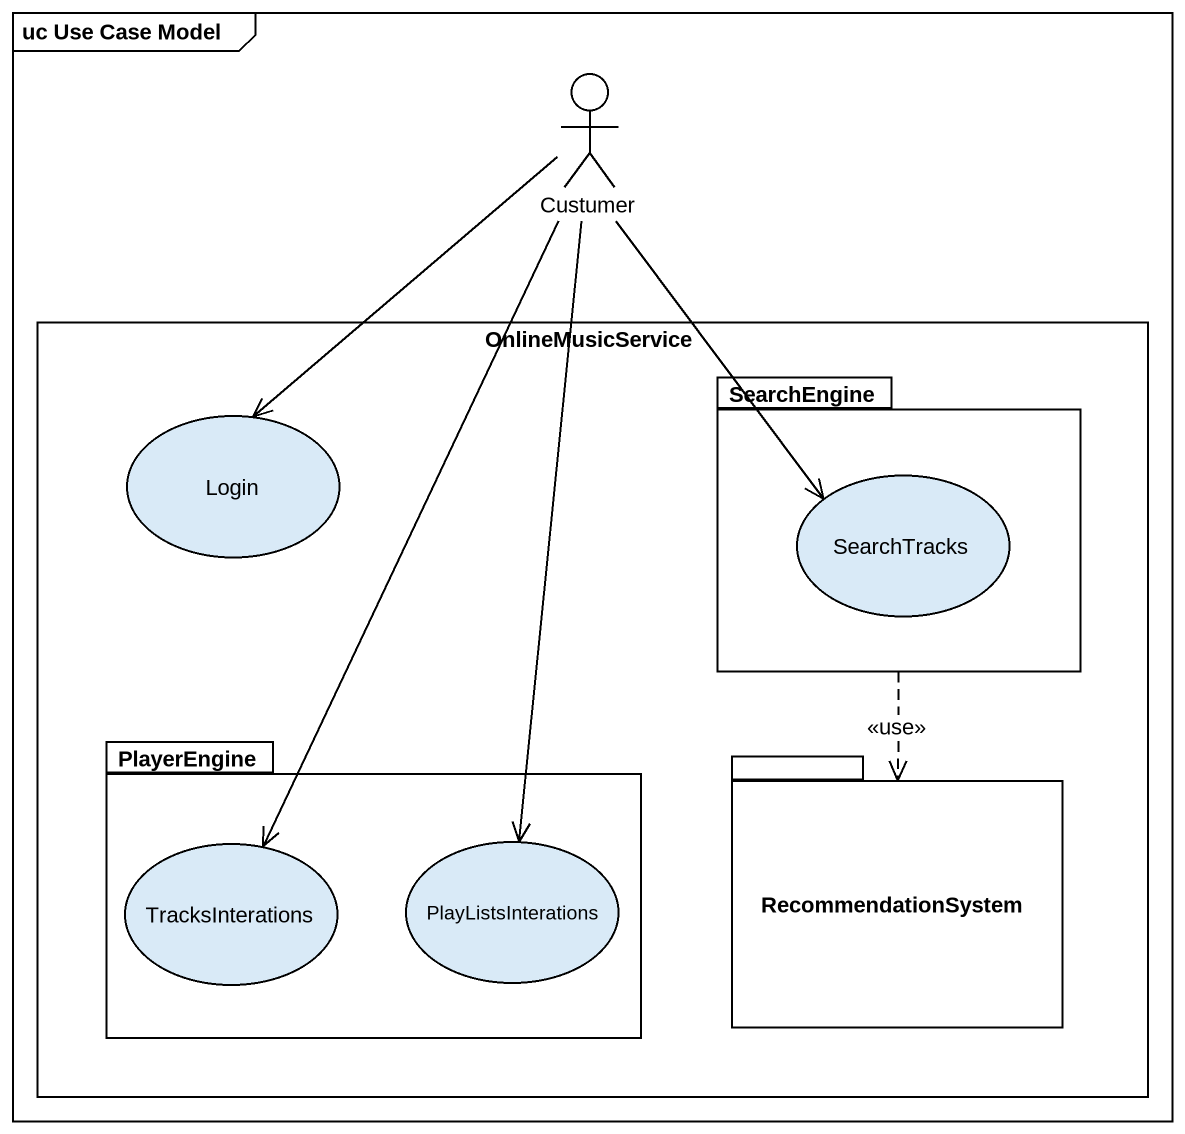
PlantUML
@startuml
mainframe uc Use Case Model
actor Custumer
rectangle OnlineMusicService {
  package SearchEngine {
    usecase SearchTracks
  }
  usecase Login
  package PlayerEngine {
    usecase TracksInterations
    usecase PlayListsInterations
  }
  package RecommendationSystem {
  }
}
Custumer --> Login
Custumer --> SearchTracks
Custumer --> TracksInterations
SearchEngine ..> RecommendationSystem : <<use>>
PlayListsInterations <-up- Custumer
@enduml
